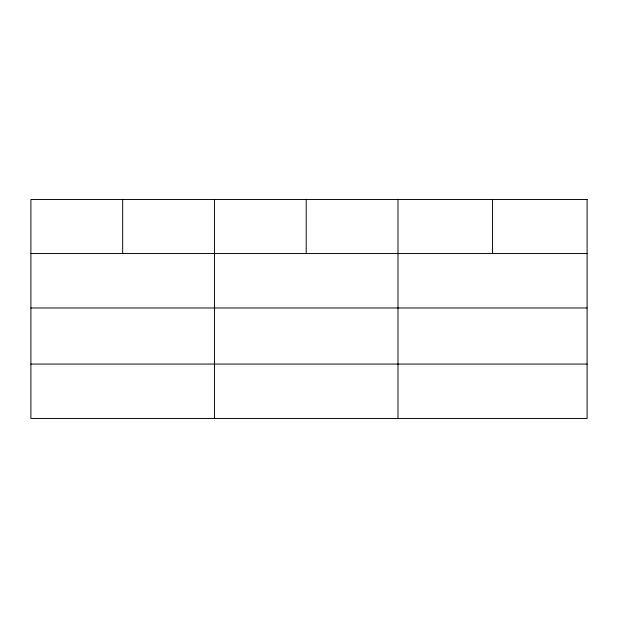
<?xml version="1.0" encoding="UTF-8"?>
<svg xmlns="http://www.w3.org/2000/svg" width="618" height="618" viewBox="0 0 618 618"><rect width="100%" height="100%" fill="white"/><g stroke="black" fill="none" stroke-linecap="round" stroke-linejoin="round"><path stroke-width="0.93" d="M30.9 253.542L587.1 253.542M30.9 307.98L587.1 307.98M30.9 364.064L587.1 364.064M492.546 199.506L492.546 253.542M397.992 199.506L397.992 418.494M306.219 199.506L306.219 253.542M214.446 199.506L214.446 418.494M122.673 199.506L122.673 253.542M587.1 199.506L30.9 199.506L30.9 418.494L587.1 418.494L587.1 199.506"/></g></svg>
